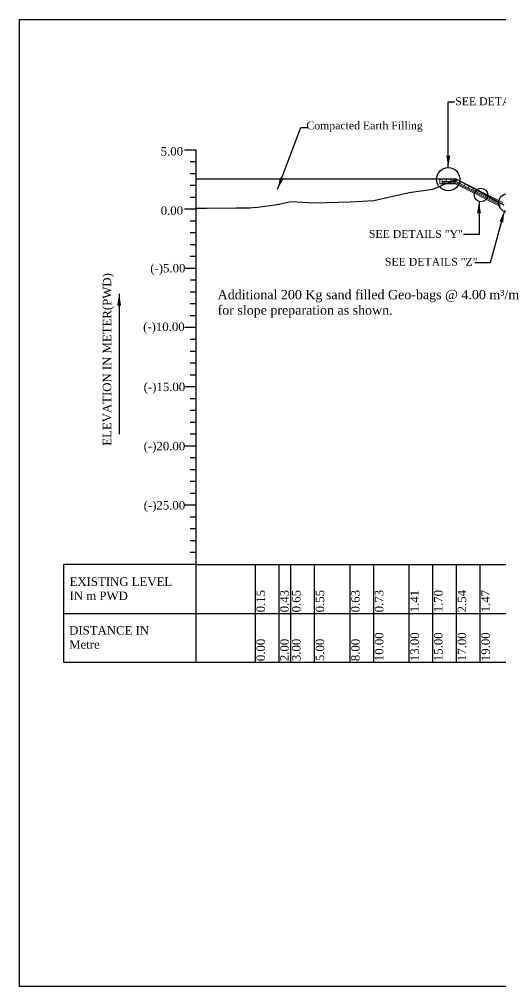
# Model space of a CAD drawing. Header units: metres. Extents: x -1354 to 3686, y -9962 to -7697.
# Drawn here: x -304.8 to -264.2, y -9594.6 to -9512.9 of the extents above; entities that cross this region are included whole.
import ezdxf

# ---------------------------------------------------------------- set-up
doc = ezdxf.new("R2010")
doc.units = ezdxf.units.M
doc.layers.add('LINE', color=7, linetype='Continuous')
doc.styles.get("Standard").update_dxf_attribs({"font": 'times.ttf'})
doc.dimstyles.get("Standard").update_dxf_attribs({"dimtxt": 0.5, "dimasz": 0.4075, "dimexe": 0.364, "dimexo": 0.219, "dimgap": 0.09, "dimtad": 0, "dimdec": 0, "dimlfac": 1000, "dimzin": 0, "dimdsep": 46, "dimtxsty": 'Standard', "dimcen": 0.09, "dimadec": 0, "dimazin": 0, "dimtfac": 1, "dimtdec": 0, "dimtofl": 0, "dimtmove": 0, "dimatfit": 3, "dimfxl": 1, "dimtolj": 1, "dimtzin": 0, "dimarcsym": 0})

msp = doc.modelspace()

# ---------------------------------------------------------------- linework, layer by layer
at = {"color": 0, "lineweight": -2}
for p, q in [((-289.88975, -9523.926325), (-290.88975, -9523.926325)), ((-289.88975, -9567.19404), (-289.88975, -9523.926325)), ((-289.88975, -9524.926325), (-290.38975, -9524.926325)), ((-289.88975, -9525.926325), (-290.38975, -9525.926325)), ((-289.88975, -9526.926325), (-290.38975, -9526.926325)), ((-289.88975, -9527.926325), (-290.38975, -9527.926325)), ((-289.88975, -9528.926325), (-290.88975, -9528.926325)), ((-289.88975, -9529.926325), (-290.38975, -9529.926325)), ((-289.88975, -9530.926325), (-290.38975, -9530.926325)), ((-289.88975, -9531.926325), (-290.38975, -9531.926325)), ((-289.88975, -9532.926325), (-290.38975, -9532.926325)), ((-289.88975, -9533.926325), (-290.88975, -9533.926325)), ((-289.88975, -9534.926325), (-290.38975, -9534.926325)), ((-289.88975, -9535.926325), (-290.38975, -9535.926325)), ((-289.88975, -9536.926325), (-290.38975, -9536.926325)), ((-289.88975, -9537.926325), (-290.38975, -9537.926325)), ((-289.88975, -9538.926325), (-290.88975, -9538.926325)), ((-289.88975, -9539.926325), (-290.38975, -9539.926325)), ((-289.88975, -9540.926325), (-290.38975, -9540.926325)), ((-289.88975, -9541.926325), (-290.38975, -9541.926325)), ((-289.88975, -9542.926325), (-290.38975, -9542.926325)), ((-289.88975, -9543.926325), (-290.88975, -9543.926325)), ((-289.88975, -9544.926325), (-290.38975, -9544.926325)), ((-289.88975, -9545.926325), (-290.38975, -9545.926325)), ((-289.88975, -9546.926325), (-290.38975, -9546.926325)), ((-289.88975, -9547.926325), (-290.38975, -9547.926325)), ((-289.88975, -9548.926325), (-290.88975, -9548.926325)), ((-289.88975, -9549.926325), (-290.38975, -9549.926325)), ((-289.88975, -9550.926325), (-290.38975, -9550.926325)), ((-289.88975, -9551.926325), (-290.38975, -9551.926325)), ((-289.88975, -9552.926325), (-290.38975, -9552.926325)), ((-289.88975, -9553.926325), (-290.88975, -9553.926325)), ((-289.88975, -9554.926325), (-290.38975, -9554.926325)), ((-289.88975, -9555.926325), (-290.38975, -9555.926325)), ((-289.88975, -9556.926325), (-290.38975, -9556.926325)), ((-289.88975, -9557.926325), (-290.38975, -9557.926325)), ((-289.88975, -9558.926325), (-290.88975, -9558.926325)), ((-289.88975, -9558.926325), (-190.88975, -9558.926325)), ((-284.88975, -9567.19404), (-284.88975, -9558.926325)), ((-282.88975, -9567.19404), (-282.88975, -9558.926325)), ((-281.88975, -9567.19404), (-281.88975, -9558.926325)), ((-279.88975, -9567.19404), (-279.88975, -9558.926325)), ((-276.88975, -9567.19404), (-276.88975, -9558.926325)), ((-274.88975, -9567.19404), (-274.88975, -9558.926325)), ((-271.88975, -9567.19404), (-271.88975, -9558.926325)), ((-269.88975, -9567.19404), (-269.88975, -9558.926325)), ((-267.88975, -9567.19404), (-267.88975, -9558.926325)), ((-265.88975, -9567.19404), (-265.88975, -9558.926325)), ((-301.097568, -9563.071953), (-190.88975, -9563.071953)), ((-301.097568, -9567.19404), (-190.88975, -9567.19404))]:
    msp.add_line(p, q, dxfattribs=at)
at = {"color": 0, "linetype": 'Continuous', "lineweight": -3, "ltscale": 0.5}
for p, q in [((-269.28975, -9526.388325), (-289.88975, -9526.388325)), ((-267.88975, -9526.388325), (-269.28975, -9526.388325)), ((-268.736964, -9526.588325), (-268.736964, -9526.388325)), ((-268.336964, -9526.588325), (-268.336964, -9526.388325)), ((-267.936964, -9526.588325), (-267.936964, -9526.388325)), ((-288.985742, -9528.856006), (-289.88975, -9528.856006)), ((-286.525267, -9528.835615), (-288.985742, -9528.856006)), ((-285.358683, -9528.825947), (-286.525267, -9528.835615)), ((-284.88975, -9528.774325), (-285.358683, -9528.825947)), ((-289.88975, -9558.926325), (-301.097568, -9558.926325)), ((-301.097568, -9558.926325), (-301.097568, -9567.19404))]:
    msp.add_line(p, q, dxfattribs=at)
at = {"linetype": 'ByBlock', "lineweight": 18, "ltscale": 0.5}
for p, q in [((-269.28975, -9526.388325), (-269.28975, -9526.788325)), ((-269.08975, -9526.388325), (-269.08975, -9526.788325)), ((-267.936964, -9526.588325), (-267.847521, -9526.40944)), ((-267.579193, -9526.767211), (-267.48975, -9526.588325)), ((-267.221422, -9526.946096), (-267.131979, -9526.767211)), ((-266.902237, -9527.105689), (-266.812794, -9526.926803)), ((-266.544466, -9527.284574), (-266.455023, -9527.105689)), ((-266.186695, -9527.46346), (-266.097252, -9527.284574)), ((-265.828924, -9527.642345), (-265.739481, -9527.46346)), ((-265.828924, -9527.642345), (-265.739481, -9527.46346)), ((-265.471153, -9527.821231), (-265.381711, -9527.642345)), ((-265.113382, -9528.000116), (-265.02394, -9527.821231)), ((-265.113382, -9528.000116), (-265.02394, -9527.821231)), ((-264.755612, -9528.179001), (-264.666169, -9528.000116)), ((-264.755612, -9528.179001), (-264.666169, -9528.000116)), ((-264.755612, -9528.179001), (-264.666169, -9528.000116)), ((-264.397841, -9528.357887), (-264.308398, -9528.179001))]:
    msp.add_line(p, q, dxfattribs=at)
at = {"linetype": 'ByBlock', "lineweight": 13, "ltscale": 0.5}
for p, q in [((-267.936964, -9526.588325), (-269.08975, -9526.588325)), ((-264.159459, -9528.477078), (-267.936964, -9526.588325)), ((-263.976258, -9528.345071), (-267.88975, -9526.388325)), ((-267.984177, -9526.788325), (-269.28975, -9526.788325)), ((-267.960571, -9526.688325), (-269.08975, -9526.688325)), ((-264.159459, -9528.700684), (-267.984177, -9526.788325)), ((-264.159459, -9528.588881), (-267.960571, -9526.688325))]:
    msp.add_line(p, q, dxfattribs=at)
at = {"color": 3, "linetype": 'Continuous', "lineweight": -3, "ltscale": 0.5}
msp.add_lwpolyline([(-284.88975, -9528.774325), (-282.88975, -9528.494325), (-281.88975, -9528.274325), (-279.88975, -9528.374325), (-276.88975, -9528.294325), (-274.88975, -9528.194325), (-271.88975, -9527.511325), (-269.88975, -9527.222325), (-267.88975, -9526.388325), (-265.88975, -9527.451325), (-263.88975, -9528.544325)], dxfattribs=at)
at = {"layer": 'LINE', "color": 0, "linetype": 'ByBlock', "lineweight": -3, "ltscale": 0.5}
msp.add_lwpolyline([(-304.832829, -9512.884971), (-186.182479, -9512.884971), (-186.182479, -9594.588503), (-304.832829, -9594.588503)], close=True, dxfattribs=at)
for centre, radius in [((-268.58975, -9526.388325), 0.98143), ((-265.82337, -9527.718028), 0.574705), ((-263.536138, -9528.391769), 0.797365)]:
    msp.add_circle(centre, radius, dxfattribs=at)

# ---------------------------------------------------------------- texts
at = {"color": 0, "lineweight": -2}
msp.add_text('ELEVATION IN METER(PWD)', height=0.715, rotation=90, dxfattribs=at).set_placement((-297.063871, -9548.900311))
at = {"color": 0, "lineweight": -2, "char_height": 0.715, "attachment_point": 1}
for s, insert, width in [('5.00', (-292.88975, -9523.676325), 2), ('0.00', (-292.88975, -9528.676325), 2), ('(-)5.00', (-293.767539, -9533.543752), 2), ('(-)10.00', (-294.371666, -9538.494815), 2), ('(-)15.00', (-294.325966, -9543.572889), 2), ('(-)20.00', (-294.325966, -9548.572889), 2), ('(-)25.00', (-294.325966, -9553.572889), 2), ('EXISTING LEVEL IN m PWD', (-300.586366, -9560.024848), 8.82203068), ('DISTANCE IN Metre', (-300.624103, -9564.135767), 6.93160649)]:
    msp.add_mtext(s, dxfattribs=dict(at, insert=insert, width=width))
at = {"color": 0, "lineweight": -2, "char_height": 0.715, "width": 2.15, "attachment_point": 1, "rotation": 90}
for s, insert in [('0.15', (-284.78975, -9562.971953)), ('0.43', (-282.78975, -9562.971953)), ('0.65', (-281.78975, -9562.971953)), ('0.55', (-279.78975, -9562.971953)), ('0.63', (-276.78975, -9562.971953)), ('0.73', (-274.78975, -9562.971953)), ('1.41', (-271.78975, -9562.971953)), ('1.70', (-269.78975, -9562.971953)), ('2.54', (-267.78975, -9562.971953)), ('1.47', (-265.78975, -9562.971953)), ('10.00', (-274.78975, -9567.09404)), ('13.00', (-271.78975, -9567.09404)), ('15.00', (-269.78975, -9567.09404)), ('17.00', (-267.78975, -9567.09404)), ('19.00', (-265.78975, -9567.09404)), ('0.00', (-284.78975, -9567.09404)), ('2.00', (-282.78975, -9567.09404)), ('3.00', (-281.78975, -9567.09404)), ('5.00', (-279.78975, -9567.09404)), ('8.00', (-276.78975, -9567.09404))]:
    msp.add_mtext(s, dxfattribs=dict(at, insert=insert))
at = {"layer": 'LINE', "color": 0, "linetype": 'ByBlock', "lineweight": -3, "ltscale": 0.5, "char_height": 0.65828823}
for s, insert, attachment_point in [('SEE DETAILS "X"', (-267.994956, -9519.480675), 1), ('Compacted Earth Filling', (-270.743603, -9521.520605), 3), ('SEE DETAILS "Y"', (-267.356262, -9530.682344), 3)]:
    msp.add_mtext(s, dxfattribs=dict(at, insert=insert, attachment_point=attachment_point))
at = {"layer": 'LINE', "color": 0, "linetype": 'ByBlock', "lineweight": -3, "ltscale": 0.5, "attachment_point": 1}
for s, insert, char_height, width in [('SEE DETAILS "Z"', (-273.942745, -9533.030084), 0.65828823, 9.99557303), ('Additional 200 Kg sand filled Geo-bags @ 4.00 m³/m\\Pfor slope preparation as shown.', (-288.076447, -9535.7437), 0.78176775, 44.3343089)]:
    msp.add_mtext(s, dxfattribs=dict(at, insert=insert, char_height=char_height, width=width))

# ---------------------------------------------------------------- leaders
at = {"color": 0, "linetype": 'Continuous', "lineweight": -3, "ltscale": 0.5}
for points, override in [([(-268.58975, -9525.406895), (-268.58975, -9519.841381), (-268.027131, -9519.841381)], {"dimasz": 1, "dimfxl": 0.15, "dimfxlon": 1}), ([(-283.006458, -9527.226357), (-281.040395, -9522.007399), (-280.509413, -9522.007399)], {"dimasz": 1, "dimfxl": 0.15, "dimfxlon": 1}), ([(-265.989449, -9528.266878), (-265.989449, -9531.051579), (-267.292881, -9531.051579)], {"dimasz": 1, "dimfxl": 0.15, "dimfxlon": 1}), ([(-263.842128, -9529.033217), (-265.037661, -9533.455549), (-266.341094, -9533.455549)], {"dimasz": 1, "dimfxl": 0.15, "dimfxlon": 1}), ([(-296.398753, -9536.070181), (-296.398753, -9547.927127)], {"dimasz": 1, "dimgap": 0.09, "dimtad": 0, "dimfxl": 0.15, "dimfxlon": 1})]:
    msp.add_leader(points, dimstyle='Standard', override=override, dxfattribs=at)

doc.saveas('drawing.dxf')
